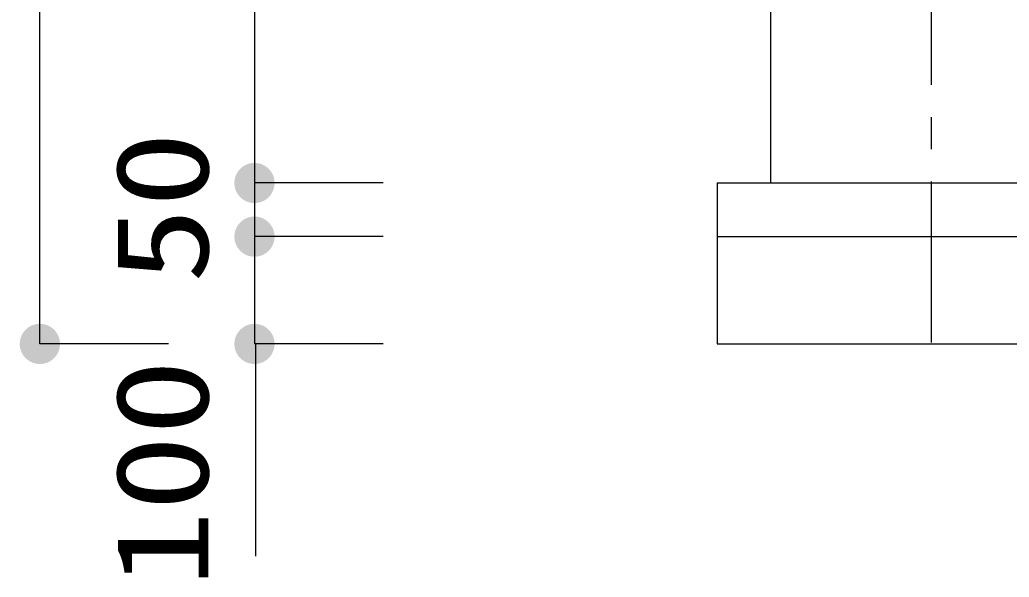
# Model space of a CAD drawing. Units: millimetres, scale not verified. Extents: x -8093 to 8093, y -5792 to 5792.
# Drawn here: x -1991 to -1069, y -3934 to -3414 of the extents above; entities that cross this region are included whole.
import ezdxf
from ezdxf.enums import TextEntityAlignment as Align

# ---------------------------------------------------------------- set-up
doc = ezdxf.new("R2010")
doc.units = ezdxf.units.MM
doc.header["$LTSCALE"] = 30
doc.linetypes.add('CHAIN1', pattern=[8, 5, -1, 1, -1])
doc.layers.add('0-3_00クル-フ-1機器', color=5, linetype='Continuous', lineweight=25)
doc.layers.add('0-4_00クル-フ-6寸法', color=132, linetype='Continuous', lineweight=25)
doc.styles.add('ＭＳ ゴシック', font='')
doc.styles.get('ＭＳ ゴシック').set_extended_font_data('MS Gothic')

msp = doc.modelspace()

# ---------------------------------------------------------------- linework, layer by layer
at = {"layer": '0-3_00クル-フ-1機器', "color": 2, "linetype": 'CHAIN1'}
msp.add_line((-1141.24, -3715.16), (-1141.24, -1476.1), dxfattribs=at)
at = {"layer": '0-3_00クル-フ-1機器', "color": 2}
for p, q in [((-1291.24, -3366.58), (-1291.24, -3566.58)), ((-1341.24, -3566.58), (-1341.24, -3666.58)), ((-1341.24, -3566.58), (678.76, -3566.58)), ((-1341.24, -3616.58), (-1341.24, -3716.58)), ((-1341.24, -3616.58), (678.76, -3616.58)), ((-1341.24, -3716.58), (678.76, -3716.58))]:
    msp.add_line(p, q, dxfattribs=at)
at = {"layer": '0-4_00クル-フ-6寸法', "color": 4}
for p, q in [((-1972.29, -3716.58), (-1972.29, -1516.58)), ((-1772.29, -3366.58), (-1772.29, -3566.58)), ((-1652.29, -3566.58), (-1772.29, -3566.58)), ((-1652.29, -3566.58), (-1772.29, -3566.58)), ((-1772.29, -3566.58), (-1772.29, -3616.58)), ((-1652.29, -3616.58), (-1772.29, -3616.58)), ((-1652.29, -3616.58), (-1772.29, -3616.58)), ((-1772.29, -3616.58), (-1772.29, -3716.58)), ((-1852.29, -3716.58), (-1972.29, -3716.58)), ((-1652.29, -3716.58), (-1772.29, -3716.58)), ((-1771.23, -3716.58), (-1771.23, -3914.36))]:
    msp.add_line(p, q, dxfattribs=at)
at = {"layer": '0-4_00クル-フ-6寸法'}
for points in [[(-1772.29, -3566.58), (-1781.33, -3550.15), (-1779.2, -3549.15)], [(-1772.29, -3566.58), (-1781.33, -3550.15), (-1779.2, -3549.15)], [(-1772.29, -3566.58), (-1779.2, -3549.15), (-1776.96, -3548.42)], [(-1772.29, -3566.58), (-1779.2, -3549.15), (-1776.96, -3548.42)], [(-1772.29, -3566.58), (-1776.96, -3548.42), (-1774.64, -3547.98)], [(-1772.29, -3566.58), (-1776.96, -3548.42), (-1774.64, -3547.98)], [(-1772.29, -3566.58), (-1774.64, -3547.98), (-1772.29, -3547.83)], [(-1772.29, -3566.58), (-1774.64, -3547.98), (-1772.29, -3547.83)], [(-1772.29, -3566.58), (-1772.29, -3547.83), (-1769.94, -3547.98)], [(-1772.29, -3566.58), (-1772.29, -3547.83), (-1769.94, -3547.98)], [(-1772.29, -3566.58), (-1769.94, -3547.98), (-1767.63, -3548.42)], [(-1772.29, -3566.58), (-1769.94, -3547.98), (-1767.63, -3548.42)], [(-1772.29, -3566.58), (-1767.63, -3548.42), (-1765.39, -3549.15)], [(-1772.29, -3566.58), (-1767.63, -3548.42), (-1765.39, -3549.15)], [(-1772.29, -3566.58), (-1765.39, -3549.15), (-1763.26, -3550.15)], [(-1772.29, -3566.58), (-1765.39, -3549.15), (-1763.26, -3550.15)], [(-1772.29, -3566.58), (-1790.13, -3560.79), (-1789.26, -3558.6)], [(-1772.29, -3566.58), (-1790.13, -3560.79), (-1789.26, -3558.6)], [(-1772.29, -3566.58), (-1789.26, -3558.6), (-1788.13, -3556.54)], [(-1772.29, -3566.58), (-1789.26, -3558.6), (-1788.13, -3556.54)], [(-1772.29, -3566.58), (-1788.13, -3556.54), (-1786.74, -3554.63)], [(-1772.29, -3566.58), (-1788.13, -3556.54), (-1786.74, -3554.63)], [(-1772.29, -3566.58), (-1786.74, -3554.63), (-1785.13, -3552.91)], [(-1772.29, -3566.58), (-1786.74, -3554.63), (-1785.13, -3552.91)], [(-1772.29, -3566.58), (-1785.13, -3552.91), (-1783.32, -3551.41)], [(-1772.29, -3566.58), (-1785.13, -3552.91), (-1783.32, -3551.41)], [(-1772.29, -3566.58), (-1783.32, -3551.41), (-1781.33, -3550.15)], [(-1772.29, -3566.58), (-1783.32, -3551.41), (-1781.33, -3550.15)], [(-1772.29, -3566.58), (-1763.26, -3550.15), (-1761.27, -3551.41)], [(-1772.29, -3566.58), (-1763.26, -3550.15), (-1761.27, -3551.41)], [(-1772.29, -3566.58), (-1761.27, -3551.41), (-1759.46, -3552.91)], [(-1772.29, -3566.58), (-1761.27, -3551.41), (-1759.46, -3552.91)], [(-1772.29, -3566.58), (-1759.46, -3552.91), (-1757.85, -3554.63)], [(-1772.29, -3566.58), (-1759.46, -3552.91), (-1757.85, -3554.63)], [(-1772.29, -3566.58), (-1757.85, -3554.63), (-1756.46, -3556.54)], [(-1772.29, -3566.58), (-1757.85, -3554.63), (-1756.46, -3556.54)], [(-1772.29, -3566.58), (-1756.46, -3556.54), (-1755.33, -3558.6)], [(-1772.29, -3566.58), (-1756.46, -3556.54), (-1755.33, -3558.6)], [(-1772.29, -3566.58), (-1755.33, -3558.6), (-1754.46, -3560.79)], [(-1772.29, -3566.58), (-1755.33, -3558.6), (-1754.46, -3560.79)], [(-1772.29, -3566.58), (-1791.01, -3565.4), (-1790.71, -3563.07)], [(-1772.29, -3566.58), (-1791.01, -3565.4), (-1790.71, -3563.07)], [(-1772.29, -3566.58), (-1791.01, -3567.76), (-1791.01, -3565.4)], [(-1772.29, -3566.58), (-1791.01, -3567.76), (-1791.01, -3565.4)], [(-1772.29, -3566.58), (-1790.71, -3570.1), (-1791.01, -3567.76)], [(-1772.29, -3566.58), (-1790.71, -3570.1), (-1791.01, -3567.76)], [(-1772.29, -3566.58), (-1790.71, -3563.07), (-1790.13, -3560.79)], [(-1772.29, -3566.58), (-1790.71, -3563.07), (-1790.13, -3560.79)], [(-1772.29, -3566.58), (-1790.13, -3572.38), (-1790.71, -3570.1)], [(-1772.29, -3566.58), (-1790.13, -3572.38), (-1790.71, -3570.1)], [(-1772.29, -3566.58), (-1789.26, -3574.57), (-1790.13, -3572.38)], [(-1772.29, -3566.58), (-1789.26, -3574.57), (-1790.13, -3572.38)], [(-1772.29, -3566.58), (-1788.13, -3576.63), (-1789.26, -3574.57)], [(-1772.29, -3566.58), (-1788.13, -3576.63), (-1789.26, -3574.57)], [(-1772.29, -3566.58), (-1786.74, -3578.53), (-1788.13, -3576.63)], [(-1772.29, -3566.58), (-1786.74, -3578.53), (-1788.13, -3576.63)], [(-1772.29, -3566.58), (-1785.13, -3580.25), (-1786.74, -3578.53)], [(-1772.29, -3566.58), (-1785.13, -3580.25), (-1786.74, -3578.53)], [(-1772.29, -3566.58), (-1783.32, -3581.75), (-1785.13, -3580.25)], [(-1772.29, -3566.58), (-1783.32, -3581.75), (-1785.13, -3580.25)], [(-1772.29, -3566.58), (-1781.33, -3583.01), (-1783.32, -3581.75)], [(-1772.29, -3566.58), (-1781.33, -3583.01), (-1783.32, -3581.75)], [(-1772.29, -3566.58), (-1779.2, -3584.02), (-1781.33, -3583.01)], [(-1772.29, -3566.58), (-1779.2, -3584.02), (-1781.33, -3583.01)], [(-1772.29, -3566.58), (-1776.96, -3584.74), (-1779.2, -3584.02)], [(-1772.29, -3566.58), (-1776.96, -3584.74), (-1779.2, -3584.02)], [(-1772.29, -3566.58), (-1774.64, -3585.18), (-1776.96, -3584.74)], [(-1772.29, -3566.58), (-1774.64, -3585.18), (-1776.96, -3584.74)], [(-1772.29, -3566.58), (-1772.29, -3585.33), (-1774.64, -3585.18)], [(-1772.29, -3566.58), (-1772.29, -3585.33), (-1774.64, -3585.18)], [(-1772.29, -3566.58), (-1754.46, -3560.79), (-1753.88, -3563.07)], [(-1772.29, -3566.58), (-1754.46, -3560.79), (-1753.88, -3563.07)], [(-1772.29, -3566.58), (-1753.88, -3563.07), (-1753.58, -3565.4)], [(-1772.29, -3566.58), (-1753.88, -3563.07), (-1753.58, -3565.4)], [(-1772.29, -3566.58), (-1753.58, -3565.4), (-1753.58, -3567.76)], [(-1772.29, -3566.58), (-1753.58, -3565.4), (-1753.58, -3567.76)], [(-1772.29, -3566.58), (-1769.94, -3585.18), (-1772.29, -3585.33)], [(-1772.29, -3566.58), (-1767.63, -3584.74), (-1769.94, -3585.18)], [(-1772.29, -3566.58), (-1765.39, -3584.02), (-1767.63, -3584.74)], [(-1772.29, -3566.58), (-1763.26, -3583.01), (-1765.39, -3584.02)], [(-1772.29, -3566.58), (-1761.27, -3581.75), (-1763.26, -3583.01)], [(-1772.29, -3566.58), (-1759.46, -3580.25), (-1761.27, -3581.75)], [(-1772.29, -3566.58), (-1757.85, -3578.53), (-1759.46, -3580.25)], [(-1772.29, -3566.58), (-1756.46, -3576.63), (-1757.85, -3578.53)], [(-1772.29, -3566.58), (-1755.33, -3574.57), (-1756.46, -3576.63)], [(-1772.29, -3566.58), (-1754.46, -3572.38), (-1755.33, -3574.57)], [(-1772.29, -3566.58), (-1753.88, -3570.1), (-1754.46, -3572.38)], [(-1772.29, -3566.58), (-1753.58, -3567.76), (-1753.88, -3570.1)], [(-1772.29, -3566.58), (-1769.94, -3585.18), (-1772.29, -3585.33)], [(-1772.29, -3566.58), (-1767.63, -3584.74), (-1769.94, -3585.18)], [(-1772.29, -3566.58), (-1765.39, -3584.02), (-1767.63, -3584.74)], [(-1772.29, -3566.58), (-1763.26, -3583.01), (-1765.39, -3584.02)], [(-1772.29, -3566.58), (-1761.27, -3581.75), (-1763.26, -3583.01)], [(-1772.29, -3566.58), (-1759.46, -3580.25), (-1761.27, -3581.75)], [(-1772.29, -3566.58), (-1757.85, -3578.53), (-1759.46, -3580.25)], [(-1772.29, -3566.58), (-1756.46, -3576.63), (-1757.85, -3578.53)], [(-1772.29, -3566.58), (-1755.33, -3574.57), (-1756.46, -3576.63)], [(-1772.29, -3566.58), (-1754.46, -3572.38), (-1755.33, -3574.57)], [(-1772.29, -3566.58), (-1753.88, -3570.1), (-1754.46, -3572.38)], [(-1772.29, -3566.58), (-1753.58, -3567.76), (-1753.88, -3570.1)], [(-1772.29, -3616.58), (-1788.13, -3606.54), (-1786.74, -3604.63)], [(-1772.29, -3616.58), (-1788.13, -3606.54), (-1786.74, -3604.63)], [(-1772.29, -3616.58), (-1786.74, -3604.63), (-1785.13, -3602.91)], [(-1772.29, -3616.58), (-1786.74, -3604.63), (-1785.13, -3602.91)], [(-1772.29, -3616.58), (-1785.13, -3602.91), (-1783.32, -3601.41)], [(-1772.29, -3616.58), (-1785.13, -3602.91), (-1783.32, -3601.41)], [(-1772.29, -3616.58), (-1783.32, -3601.41), (-1781.33, -3600.15)], [(-1772.29, -3616.58), (-1783.32, -3601.41), (-1781.33, -3600.15)], [(-1772.29, -3616.58), (-1781.33, -3600.15), (-1779.2, -3599.15)], [(-1772.29, -3616.58), (-1781.33, -3600.15), (-1779.2, -3599.15)], [(-1772.29, -3616.58), (-1779.2, -3599.15), (-1776.96, -3598.42)], [(-1772.29, -3616.58), (-1779.2, -3599.15), (-1776.96, -3598.42)], [(-1772.29, -3616.58), (-1776.96, -3598.42), (-1774.64, -3597.98)], [(-1772.29, -3616.58), (-1776.96, -3598.42), (-1774.64, -3597.98)], [(-1772.29, -3616.58), (-1774.64, -3597.98), (-1772.29, -3597.83)], [(-1772.29, -3616.58), (-1774.64, -3597.98), (-1772.29, -3597.83)], [(-1772.29, -3616.58), (-1772.29, -3597.83), (-1769.94, -3597.98)], [(-1772.29, -3616.58), (-1772.29, -3597.83), (-1769.94, -3597.98)], [(-1772.29, -3616.58), (-1769.94, -3597.98), (-1767.63, -3598.42)], [(-1772.29, -3616.58), (-1769.94, -3597.98), (-1767.63, -3598.42)], [(-1772.29, -3616.58), (-1767.63, -3598.42), (-1765.39, -3599.15)], [(-1772.29, -3616.58), (-1767.63, -3598.42), (-1765.39, -3599.15)], [(-1772.29, -3616.58), (-1765.39, -3599.15), (-1763.26, -3600.15)], [(-1772.29, -3616.58), (-1765.39, -3599.15), (-1763.26, -3600.15)], [(-1772.29, -3616.58), (-1763.26, -3600.15), (-1761.27, -3601.41)], [(-1772.29, -3616.58), (-1763.26, -3600.15), (-1761.27, -3601.41)], [(-1772.29, -3616.58), (-1761.27, -3601.41), (-1759.46, -3602.91)], [(-1772.29, -3616.58), (-1761.27, -3601.41), (-1759.46, -3602.91)], [(-1772.29, -3616.58), (-1759.46, -3602.91), (-1757.85, -3604.63)], [(-1772.29, -3616.58), (-1759.46, -3602.91), (-1757.85, -3604.63)], [(-1772.29, -3616.58), (-1757.85, -3604.63), (-1756.46, -3606.54)], [(-1772.29, -3616.58), (-1757.85, -3604.63), (-1756.46, -3606.54)], [(-1772.29, -3616.58), (-1791.01, -3615.4), (-1790.71, -3613.07)], [(-1772.29, -3616.58), (-1791.01, -3615.4), (-1790.71, -3613.07)], [(-1772.29, -3616.58), (-1790.71, -3613.07), (-1790.13, -3610.79)], [(-1772.29, -3616.58), (-1790.71, -3613.07), (-1790.13, -3610.79)], [(-1772.29, -3616.58), (-1790.13, -3610.79), (-1789.26, -3608.6)], [(-1772.29, -3616.58), (-1790.13, -3610.79), (-1789.26, -3608.6)], [(-1772.29, -3616.58), (-1789.26, -3608.6), (-1788.13, -3606.54)], [(-1772.29, -3616.58), (-1789.26, -3608.6), (-1788.13, -3606.54)], [(-1772.29, -3616.58), (-1756.46, -3606.54), (-1755.33, -3608.6)], [(-1772.29, -3616.58), (-1756.46, -3606.54), (-1755.33, -3608.6)], [(-1772.29, -3616.58), (-1755.33, -3608.6), (-1754.46, -3610.79)], [(-1772.29, -3616.58), (-1755.33, -3608.6), (-1754.46, -3610.79)], [(-1772.29, -3616.58), (-1754.46, -3610.79), (-1753.88, -3613.07)], [(-1772.29, -3616.58), (-1754.46, -3610.79), (-1753.88, -3613.07)], [(-1772.29, -3616.58), (-1753.88, -3613.07), (-1753.58, -3615.4)], [(-1772.29, -3616.58), (-1753.88, -3613.07), (-1753.58, -3615.4)], [(-1772.29, -3616.58), (-1791.01, -3617.76), (-1791.01, -3615.4)], [(-1772.29, -3616.58), (-1791.01, -3617.76), (-1791.01, -3615.4)], [(-1772.29, -3616.58), (-1790.71, -3620.1), (-1791.01, -3617.76)], [(-1772.29, -3616.58), (-1790.71, -3620.1), (-1791.01, -3617.76)], [(-1772.29, -3616.58), (-1790.13, -3622.38), (-1790.71, -3620.1)], [(-1772.29, -3616.58), (-1790.13, -3622.38), (-1790.71, -3620.1)], [(-1772.29, -3616.58), (-1789.26, -3624.57), (-1790.13, -3622.38)], [(-1772.29, -3616.58), (-1789.26, -3624.57), (-1790.13, -3622.38)], [(-1772.29, -3616.58), (-1788.13, -3626.63), (-1789.26, -3624.57)], [(-1772.29, -3616.58), (-1788.13, -3626.63), (-1789.26, -3624.57)], [(-1772.29, -3616.58), (-1786.74, -3628.53), (-1788.13, -3626.63)], [(-1772.29, -3616.58), (-1786.74, -3628.53), (-1788.13, -3626.63)], [(-1772.29, -3616.58), (-1785.13, -3630.25), (-1786.74, -3628.53)], [(-1772.29, -3616.58), (-1785.13, -3630.25), (-1786.74, -3628.53)], [(-1772.29, -3616.58), (-1783.32, -3631.75), (-1785.13, -3630.25)], [(-1772.29, -3616.58), (-1783.32, -3631.75), (-1785.13, -3630.25)], [(-1772.29, -3616.58), (-1781.33, -3633.01), (-1783.32, -3631.75)], [(-1772.29, -3616.58), (-1781.33, -3633.01), (-1783.32, -3631.75)], [(-1772.29, -3616.58), (-1779.2, -3634.02), (-1781.33, -3633.01)], [(-1772.29, -3616.58), (-1779.2, -3634.02), (-1781.33, -3633.01)], [(-1772.29, -3616.58), (-1776.96, -3634.74), (-1779.2, -3634.02)], [(-1772.29, -3616.58), (-1776.96, -3634.74), (-1779.2, -3634.02)], [(-1772.29, -3616.58), (-1774.64, -3635.18), (-1776.96, -3634.74)], [(-1772.29, -3616.58), (-1774.64, -3635.18), (-1776.96, -3634.74)], [(-1772.29, -3616.58), (-1772.29, -3635.33), (-1774.64, -3635.18)], [(-1772.29, -3616.58), (-1772.29, -3635.33), (-1774.64, -3635.18)], [(-1772.29, -3616.58), (-1753.58, -3615.4), (-1753.58, -3617.76)], [(-1772.29, -3616.58), (-1753.58, -3615.4), (-1753.58, -3617.76)], [(-1772.29, -3616.58), (-1769.94, -3635.18), (-1772.29, -3635.33)], [(-1772.29, -3616.58), (-1767.63, -3634.74), (-1769.94, -3635.18)], [(-1772.29, -3616.58), (-1765.39, -3634.02), (-1767.63, -3634.74)], [(-1772.29, -3616.58), (-1763.26, -3633.01), (-1765.39, -3634.02)], [(-1772.29, -3616.58), (-1761.27, -3631.75), (-1763.26, -3633.01)], [(-1772.29, -3616.58), (-1759.46, -3630.25), (-1761.27, -3631.75)], [(-1772.29, -3616.58), (-1757.85, -3628.53), (-1759.46, -3630.25)], [(-1772.29, -3616.58), (-1756.46, -3626.63), (-1757.85, -3628.53)], [(-1772.29, -3616.58), (-1755.33, -3624.57), (-1756.46, -3626.63)], [(-1772.29, -3616.58), (-1754.46, -3622.38), (-1755.33, -3624.57)], [(-1772.29, -3616.58), (-1753.88, -3620.1), (-1754.46, -3622.38)], [(-1772.29, -3616.58), (-1753.58, -3617.76), (-1753.88, -3620.1)], [(-1772.29, -3616.58), (-1769.94, -3635.18), (-1772.29, -3635.33)], [(-1772.29, -3616.58), (-1767.63, -3634.74), (-1769.94, -3635.18)], [(-1772.29, -3616.58), (-1765.39, -3634.02), (-1767.63, -3634.74)], [(-1772.29, -3616.58), (-1763.26, -3633.01), (-1765.39, -3634.02)], [(-1772.29, -3616.58), (-1761.27, -3631.75), (-1763.26, -3633.01)], [(-1772.29, -3616.58), (-1759.46, -3630.25), (-1761.27, -3631.75)], [(-1772.29, -3616.58), (-1757.85, -3628.53), (-1759.46, -3630.25)], [(-1772.29, -3616.58), (-1756.46, -3626.63), (-1757.85, -3628.53)], [(-1772.29, -3616.58), (-1755.33, -3624.57), (-1756.46, -3626.63)], [(-1772.29, -3616.58), (-1754.46, -3622.38), (-1755.33, -3624.57)], [(-1772.29, -3616.58), (-1753.88, -3620.1), (-1754.46, -3622.38)], [(-1772.29, -3616.58), (-1753.58, -3617.76), (-1753.88, -3620.1)], [(-1972.29, -3716.58), (-1989.26, -3708.6), (-1988.13, -3706.54)], [(-1972.29, -3716.58), (-1988.13, -3706.54), (-1986.74, -3704.63)], [(-1972.29, -3716.58), (-1986.74, -3704.63), (-1985.13, -3702.91)], [(-1972.29, -3716.58), (-1985.13, -3702.91), (-1983.32, -3701.41)], [(-1972.29, -3716.58), (-1983.32, -3701.41), (-1981.33, -3700.15)], [(-1972.29, -3716.58), (-1981.33, -3700.15), (-1979.2, -3699.15)], [(-1972.29, -3716.58), (-1979.2, -3699.15), (-1976.96, -3698.42)], [(-1972.29, -3716.58), (-1976.96, -3698.42), (-1974.64, -3697.98)], [(-1972.29, -3716.58), (-1974.64, -3697.98), (-1972.29, -3697.83)], [(-1972.29, -3716.58), (-1972.29, -3697.83), (-1969.94, -3697.98)], [(-1972.29, -3716.58), (-1969.94, -3697.98), (-1967.63, -3698.42)], [(-1972.29, -3716.58), (-1967.63, -3698.42), (-1965.39, -3699.15)], [(-1972.29, -3716.58), (-1965.39, -3699.15), (-1963.26, -3700.15)], [(-1972.29, -3716.58), (-1963.26, -3700.15), (-1961.27, -3701.41)], [(-1972.29, -3716.58), (-1961.27, -3701.41), (-1959.46, -3702.91)], [(-1972.29, -3716.58), (-1959.46, -3702.91), (-1957.85, -3704.63)], [(-1972.29, -3716.58), (-1957.85, -3704.63), (-1956.46, -3706.54)], [(-1972.29, -3716.58), (-1956.46, -3706.54), (-1955.33, -3708.6)], [(-1772.29, -3716.58), (-1789.26, -3708.6), (-1788.13, -3706.54)], [(-1772.29, -3716.58), (-1788.13, -3706.54), (-1786.74, -3704.63)], [(-1772.29, -3716.58), (-1786.74, -3704.63), (-1785.13, -3702.91)], [(-1772.29, -3716.58), (-1785.13, -3702.91), (-1783.32, -3701.41)], [(-1772.29, -3716.58), (-1783.32, -3701.41), (-1781.33, -3700.15)], [(-1772.29, -3716.58), (-1781.33, -3700.15), (-1779.2, -3699.15)], [(-1772.29, -3716.58), (-1779.2, -3699.15), (-1776.96, -3698.42)], [(-1772.29, -3716.58), (-1776.96, -3698.42), (-1774.64, -3697.98)], [(-1772.29, -3716.58), (-1774.64, -3697.98), (-1772.29, -3697.83)], [(-1772.29, -3716.58), (-1772.29, -3697.83), (-1769.94, -3697.98)], [(-1772.29, -3716.58), (-1769.94, -3697.98), (-1767.63, -3698.42)], [(-1772.29, -3716.58), (-1767.63, -3698.42), (-1765.39, -3699.15)], [(-1772.29, -3716.58), (-1765.39, -3699.15), (-1763.26, -3700.15)], [(-1772.29, -3716.58), (-1763.26, -3700.15), (-1761.27, -3701.41)], [(-1772.29, -3716.58), (-1761.27, -3701.41), (-1759.46, -3702.91)], [(-1772.29, -3716.58), (-1759.46, -3702.91), (-1757.85, -3704.63)], [(-1772.29, -3716.58), (-1757.85, -3704.63), (-1756.46, -3706.54)], [(-1772.29, -3716.58), (-1756.46, -3706.54), (-1755.33, -3708.6)], [(-1972.29, -3716.58), (-1991.01, -3715.4), (-1990.71, -3713.07)], [(-1972.29, -3716.58), (-1991.01, -3717.76), (-1991.01, -3715.4)], [(-1972.29, -3716.58), (-1990.71, -3713.07), (-1990.13, -3710.79)], [(-1972.29, -3716.58), (-1990.13, -3710.79), (-1989.26, -3708.6)], [(-1972.29, -3716.58), (-1955.33, -3708.6), (-1954.46, -3710.79)], [(-1972.29, -3716.58), (-1954.46, -3710.79), (-1953.88, -3713.07)], [(-1972.29, -3716.58), (-1953.88, -3713.07), (-1953.58, -3715.4)], [(-1972.29, -3716.58), (-1953.58, -3715.4), (-1953.58, -3717.76)], [(-1772.29, -3716.58), (-1791.01, -3715.4), (-1790.71, -3713.07)], [(-1772.29, -3716.58), (-1791.01, -3717.76), (-1791.01, -3715.4)], [(-1772.29, -3716.58), (-1790.71, -3713.07), (-1790.13, -3710.79)], [(-1772.29, -3716.58), (-1790.13, -3710.79), (-1789.26, -3708.6)], [(-1772.29, -3716.58), (-1755.33, -3708.6), (-1754.46, -3710.79)], [(-1772.29, -3716.58), (-1754.46, -3710.79), (-1753.88, -3713.07)], [(-1772.29, -3716.58), (-1753.88, -3713.07), (-1753.58, -3715.4)], [(-1772.29, -3716.58), (-1753.58, -3715.4), (-1753.58, -3717.76)], [(-1972.29, -3716.58), (-1990.71, -3720.1), (-1991.01, -3717.76)], [(-1972.29, -3716.58), (-1990.13, -3722.38), (-1990.71, -3720.1)], [(-1972.29, -3716.58), (-1989.26, -3724.57), (-1990.13, -3722.38)], [(-1972.29, -3716.58), (-1988.13, -3726.63), (-1989.26, -3724.57)], [(-1972.29, -3716.58), (-1986.74, -3728.53), (-1988.13, -3726.63)], [(-1972.29, -3716.58), (-1985.13, -3730.25), (-1986.74, -3728.53)], [(-1972.29, -3716.58), (-1983.32, -3731.75), (-1985.13, -3730.25)], [(-1972.29, -3716.58), (-1981.33, -3733.01), (-1983.32, -3731.75)], [(-1972.29, -3716.58), (-1979.2, -3734.02), (-1981.33, -3733.01)], [(-1972.29, -3716.58), (-1976.96, -3734.74), (-1979.2, -3734.02)], [(-1972.29, -3716.58), (-1974.64, -3735.18), (-1976.96, -3734.74)], [(-1972.29, -3716.58), (-1972.29, -3735.33), (-1974.64, -3735.18)], [(-1972.29, -3716.58), (-1969.94, -3735.18), (-1972.29, -3735.33)], [(-1972.29, -3716.58), (-1967.63, -3734.74), (-1969.94, -3735.18)], [(-1972.29, -3716.58), (-1965.39, -3734.02), (-1967.63, -3734.74)], [(-1972.29, -3716.58), (-1963.26, -3733.01), (-1965.39, -3734.02)], [(-1972.29, -3716.58), (-1961.27, -3731.75), (-1963.26, -3733.01)], [(-1972.29, -3716.58), (-1959.46, -3730.25), (-1961.27, -3731.75)], [(-1972.29, -3716.58), (-1957.85, -3728.53), (-1959.46, -3730.25)], [(-1972.29, -3716.58), (-1956.46, -3726.63), (-1957.85, -3728.53)], [(-1972.29, -3716.58), (-1955.33, -3724.57), (-1956.46, -3726.63)], [(-1972.29, -3716.58), (-1954.46, -3722.38), (-1955.33, -3724.57)], [(-1972.29, -3716.58), (-1953.88, -3720.1), (-1954.46, -3722.38)], [(-1972.29, -3716.58), (-1953.58, -3717.76), (-1953.88, -3720.1)], [(-1772.29, -3716.58), (-1790.71, -3720.1), (-1791.01, -3717.76)], [(-1772.29, -3716.58), (-1790.13, -3722.38), (-1790.71, -3720.1)], [(-1772.29, -3716.58), (-1789.26, -3724.57), (-1790.13, -3722.38)], [(-1772.29, -3716.58), (-1788.13, -3726.63), (-1789.26, -3724.57)], [(-1772.29, -3716.58), (-1786.74, -3728.53), (-1788.13, -3726.63)], [(-1772.29, -3716.58), (-1785.13, -3730.25), (-1786.74, -3728.53)], [(-1772.29, -3716.58), (-1783.32, -3731.75), (-1785.13, -3730.25)], [(-1772.29, -3716.58), (-1781.33, -3733.01), (-1783.32, -3731.75)], [(-1772.29, -3716.58), (-1779.2, -3734.02), (-1781.33, -3733.01)], [(-1772.29, -3716.58), (-1776.96, -3734.74), (-1779.2, -3734.02)], [(-1772.29, -3716.58), (-1774.64, -3735.18), (-1776.96, -3734.74)], [(-1772.29, -3716.58), (-1772.29, -3735.33), (-1774.64, -3735.18)], [(-1772.29, -3716.58), (-1769.94, -3735.18), (-1772.29, -3735.33)], [(-1772.29, -3716.58), (-1767.63, -3734.74), (-1769.94, -3735.18)], [(-1772.29, -3716.58), (-1765.39, -3734.02), (-1767.63, -3734.74)], [(-1772.29, -3716.58), (-1763.26, -3733.01), (-1765.39, -3734.02)], [(-1772.29, -3716.58), (-1761.27, -3731.75), (-1763.26, -3733.01)], [(-1772.29, -3716.58), (-1759.46, -3730.25), (-1761.27, -3731.75)], [(-1772.29, -3716.58), (-1757.85, -3728.53), (-1759.46, -3730.25)], [(-1772.29, -3716.58), (-1756.46, -3726.63), (-1757.85, -3728.53)], [(-1772.29, -3716.58), (-1755.33, -3724.57), (-1756.46, -3726.63)], [(-1772.29, -3716.58), (-1754.46, -3722.38), (-1755.33, -3724.57)], [(-1772.29, -3716.58), (-1753.88, -3720.1), (-1754.46, -3722.38)], [(-1772.29, -3716.58), (-1753.58, -3717.76), (-1753.88, -3720.1)]]:
    msp.add_solid(points, dxfattribs=at)

# ---------------------------------------------------------------- texts
at = {"layer": '0-4_00クル-フ-6寸法', "color": 3, "style": 'ＭＳ ゴシック', "width": 1.2}
for s, p in [('50', (-1789.39, -3660.15)), ('100', (-1789.39, -3943.25))]:
    msp.add_text(s, height=86.66, rotation=90, dxfattribs=at).set_placement(p, align=Align.BOTTOM_LEFT)

doc.saveas('drawing.dxf')
